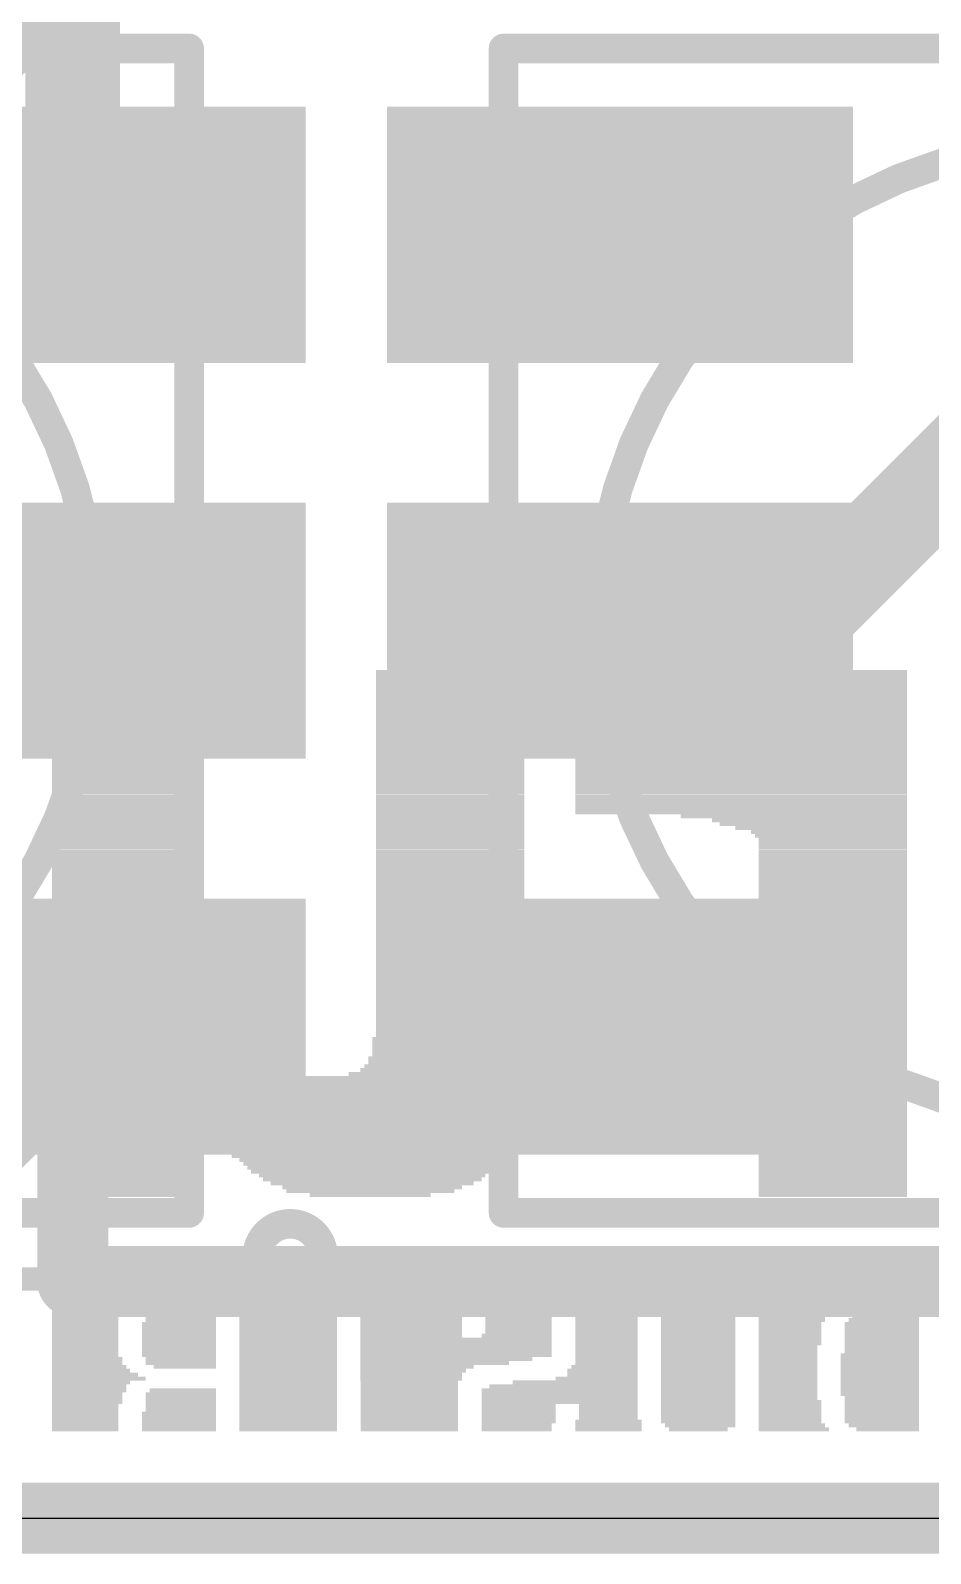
# Model space of a CAD drawing. Extents: x -0.3 to 51.1, y -0.2 to 10.4.
# Drawn here: x 17.69 to 21.56, y -0.15 to 6.39 of the extents above; entities that cross this region are included whole.
import ezdxf

# ---------------------------------------------------------------- set-up
doc = ezdxf.new("R2010")
doc.units = 0
for name, color, linetype in [('1', 12, 'CONTINUOUS'), ('16', 132, 'CONTINUOUS'), ('20', 53, 'CONTINUOUS'), ('21', 40, 'CONTINUOUS'), ('22', 6, 'CONTINUOUS')]:
    doc.layers.add(name, color=color, linetype=linetype)

# ---------------------------------------------------------------- blocks, each defined once
blk = doc.blocks.new('RECT')
blk.add_solid([(-0.5, -0.5), (0.5, -0.5), (-0.5, 0.5), (0.5, 0.5)])

msp = doc.modelspace()

# ---------------------------------------------------------------- linework, layer by layer
at = {"layer": '1'}
for points, const_width in [([(17.875, 5.51), (17.875, 6.858)], 0.4064), ([(17.826, 5.461), (17.875, 5.51)], 0.4064), ([(16.129, 5.461), (17.826, 5.461)], 0.4064), ([(20.955, 3.81), (22.606, 5.461)], 0.4064), ([(20.225, 3.81), (20.955, 3.81)], 0.4064), ([(17.399, 3.81), (17.875, 3.81)], 0.3048), ([(17.875, 2.11), (17.875, 1.016)], 0.3048), ([(17.875, 1.016), (22.733, 1.016)], 0.3048), ([(0, 0), (50.927, 0)], 0.3048)]:
    msp.add_lwpolyline(points, dxfattribs=dict(at, const_width=const_width))
for points, const_width in [([(17.9468, 5.4382, 1), (17.8032, 5.5818)], 0.2032), ([(17.7542, 5.5328, 1), (17.8978, 5.3892)], 0.2032), ([(17.826, 5.3594, 1), (17.826, 5.5626)], 0.2032), ([(17.7734, 5.51, 1), (17.9766, 5.51)], 0.2032), ([(20.225, 3.9116, 1), (20.225, 3.7084)], 0.2032), ([(20.955, 3.7084, 1), (20.955, 3.9116)], 0.2032), ([(17.875, 3.7338, 1), (17.875, 3.8862)], 0.1524), ([(20.8832, 3.8818, 1), (21.0268, 3.7382)], 0.2032), ([(17.9512, 2.11, 1), (17.7988, 2.11)], 0.1524), ([(17.875, 1.0922, 1), (17.875, 0.9398)], 0.1524), ([(17.7988, 1.016, 1), (17.9512, 1.016)], 0.1524)]:
    msp.add_lwpolyline(points, format="xyb", dxfattribs=dict(at, const_width=const_width))
at = {"layer": '16'}
for points, const_width in [([(17.78, 6.604), (16.637, 5.461)], 0.4064), ([(-0.127, 0), (50.927, 0)], 0.254)]:
    msp.add_lwpolyline(points, dxfattribs=dict(at, const_width=const_width))
at = {"layer": '20'}
msp.add_line((0, 0), (50.8, 0), dxfattribs=at)
at = {"layer": '21', "const_width": 0.127}
for points in [[(13.375, 6.31), (18.375, 6.31)], [(18.375, 6.31), (18.375, 2.31)], [(19.725, 6.31), (24.725, 6.31)], [(19.725, 1.31), (19.725, 6.31)], [(17.375, 1.31), (18.375, 2.31)], [(18.375, 2.31), (18.375, 1.31)], [(18.375, 1.31), (17.375, 1.31)], [(23.725, 1.31), (19.725, 1.31)]]:
    msp.add_lwpolyline(points, dxfattribs=at)
at = {"layer": '21'}
for points, const_width in [([(18.4067, 6.31, 1), (18.3433, 6.31)], 0.0635), ([(18.375, 6.2783, 1), (18.375, 6.3418)], 0.0635), ([(19.725, 6.3418, 1), (19.725, 6.2783)], 0.0635), ([(19.7568, 6.31, 1), (19.6933, 6.31)], 0.0635), ([(15.875, 1.71, 1), (15.875, 5.91, 1), (15.875, 1.71)], 0.127), ([(22.225, 1.71, 1), (22.225, 5.91, 1), (22.225, 1.71)], 0.127), ([(18.4067, 2.31, 1), (18.3433, 2.31)], 0.0635), ([(18.3975, 2.2875, 1), (18.3525, 2.3325)], 0.0635), ([(18.3433, 2.31, 1), (18.4067, 2.31)], 0.0635), ([(18.375, 1.2783, 1), (18.375, 1.3417)], 0.0635), ([(19.725, 1.3417, 1), (19.725, 1.2783)], 0.0635), ([(18.3433, 1.31, 1), (18.4067, 1.31)], 0.0635), ([(18.809, 0.9806, 1), (18.809, 1.2634, 1), (18.809, 0.9806)], 0.127), ([(19.6933, 1.31, 1), (19.7568, 1.31)], 0.0635)]:
    msp.add_lwpolyline(points, format="xyb", dxfattribs=dict(at, const_width=const_width))

# ---------------------------------------------------------------- block references
at = {"layer": '1', "xscale": 2, "yscale": 1.1}
for p in [(17.875, 5.51), (20.225, 5.51), (17.875, 3.81), (20.225, 3.81), (17.875, 2.11), (20.225, 2.11)]:
    msp.add_blockref('RECT', p, dxfattribs=at)
at = {"layer": '22', "rotation": 180}
for p, xscale, yscale in [((18.1049, 3.6332), 0.6371, 0.0168), ((18.1049, 3.6165), 0.6371, 0.0167), ((18.1049, 3.5997), 0.6371, 0.0168), ((19.4963, 3.6332), 0.637, 0.0168), ((19.4963, 3.6165), 0.637, 0.0167), ((19.4963, 3.5997), 0.637, 0.0168), ((20.2255, 3.6332), 0.3856, 0.0168), ((20.2339, 3.6165), 0.4024, 0.0167), ((20.2591, 3.5997), 0.4527, 0.0168), ((21.1392, 3.6332), 0.6371, 0.0168), ((21.1392, 3.6165), 0.6371, 0.0167), ((21.1392, 3.5997), 0.6371, 0.0168), ((18.1049, 3.5829), 0.6371, 0.0168), ((18.1049, 3.5662), 0.6371, 0.0167), ((18.1049, 3.5494), 0.6371, 0.0168), ((18.1049, 3.5327), 0.6371, 0.0167), ((19.4963, 3.5829), 0.637, 0.0168), ((19.4963, 3.5662), 0.637, 0.0167), ((19.4963, 3.5494), 0.637, 0.0168), ((19.4963, 3.5327), 0.637, 0.0167), ((20.2758, 3.5829), 0.4862, 0.0168), ((20.2842, 3.5662), 0.5029, 0.0167), ((20.301, 3.5494), 0.5365, 0.0168), ((20.301, 3.5327), 0.5365, 0.0167), ((21.1392, 3.5829), 0.6371, 0.0168), ((21.1392, 3.5662), 0.6371, 0.0167), ((21.1392, 3.5494), 0.6371, 0.0168), ((21.1392, 3.5327), 0.6371, 0.0167), ((18.1049, 3.5159), 0.6371, 0.0168), ((18.1049, 3.4991), 0.6371, 0.0168), ((18.1049, 3.4824), 0.6371, 0.0167), ((18.1049, 3.4656), 0.6371, 0.0168), ((19.4963, 3.5159), 0.637, 0.0168), ((19.4963, 3.4991), 0.637, 0.0168), ((19.4963, 3.4824), 0.637, 0.0167), ((19.4963, 3.4656), 0.637, 0.0168), ((20.3093, 3.5159), 0.5532, 0.0168), ((20.3261, 3.4991), 0.5868, 0.0168), ((20.3345, 3.4824), 0.6035, 0.0167), ((20.3429, 3.4656), 0.6203, 0.0168), ((21.1392, 3.5159), 0.6371, 0.0168), ((21.1392, 3.4991), 0.6371, 0.0168), ((21.1392, 3.4824), 0.6371, 0.0167), ((21.1392, 3.4656), 0.6371, 0.0168), ((18.1049, 3.4488), 0.6371, 0.0168), ((18.1049, 3.4321), 0.6371, 0.0167), ((18.1049, 3.4153), 0.6371, 0.0168), ((18.1049, 3.3985), 0.6371, 0.0168), ((19.4963, 3.4488), 0.637, 0.0168), ((19.4963, 3.4321), 0.637, 0.0167), ((19.4963, 3.4153), 0.637, 0.0168), ((19.4963, 3.3985), 0.637, 0.0168), ((20.3596, 3.4321), 0.6538, 0.0167), ((20.368, 3.4153), 0.6706, 0.0168), ((20.3513, 3.4488), 0.6371, 0.0168), ((20.3764, 3.3985), 0.6873, 0.0168), ((21.1392, 3.4488), 0.6371, 0.0168), ((21.1392, 3.4321), 0.6371, 0.0167), ((21.1392, 3.4153), 0.6371, 0.0168), ((21.1392, 3.3985), 0.6371, 0.0168), ((18.1049, 3.3818), 0.6371, 0.0167), ((18.1049, 3.365), 0.6371, 0.0168), ((18.1049, 3.3482), 0.6371, 0.0168), ((18.1049, 3.3315), 0.6371, 0.0167), ((19.4963, 3.3818), 0.637, 0.0167), ((19.4963, 3.365), 0.637, 0.0168), ((19.4963, 3.3482), 0.637, 0.0168), ((19.4963, 3.3315), 0.637, 0.0167), ((20.4015, 3.3482), 0.7376, 0.0168), ((20.4099, 3.3315), 0.7544, 0.0167), ((20.3848, 3.3818), 0.7041, 0.0167), ((20.3932, 3.365), 0.7209, 0.0168), ((21.1392, 3.3818), 0.6371, 0.0167), ((21.1392, 3.365), 0.6371, 0.0168), ((21.1392, 3.3482), 0.6371, 0.0168), ((21.1392, 3.3315), 0.6371, 0.0167), ((18.1049, 3.3147), 0.6371, 0.0168), ((18.1049, 3.298), 0.6371, 0.0167), ((18.1049, 3.2812), 0.6371, 0.0168), ((18.1049, 3.2644), 0.6371, 0.0168), ((19.4963, 3.3147), 0.637, 0.0168), ((19.4963, 3.298), 0.637, 0.0167), ((19.4963, 3.2812), 0.637, 0.0168), ((19.4963, 3.2644), 0.637, 0.0168), ((20.4183, 3.3147), 0.7712, 0.0168), ((20.7452, 3.298), 1.425, 0.0167), ((20.7452, 3.2812), 1.425, 0.0168), ((20.7452, 3.2644), 1.425, 0.0168), ((21.1392, 3.3147), 0.6371, 0.0168), ((18.1049, 3.2477), 0.6371, 0.0167), ((18.1049, 3.2309), 0.6371, 0.0168), ((18.1049, 3.2141), 0.6371, 0.0168), ((18.1049, 3.1974), 0.6371, 0.0167), ((19.4963, 3.2477), 0.637, 0.0167), ((19.4963, 3.2309), 0.637, 0.0168), ((19.4963, 3.2141), 0.637, 0.0168), ((19.4963, 3.1974), 0.637, 0.0167), ((20.7452, 3.2477), 1.425, 0.0167), ((20.7452, 3.2309), 1.425, 0.0168), ((20.7452, 3.2141), 1.425, 0.0168), ((20.7452, 3.1974), 1.425, 0.0167), ((18.1049, 3.1806), 0.6371, 0.0168), ((18.1049, 3.1638), 0.6371, 0.0168), ((18.1049, 3.1471), 0.6371, 0.0167), ((19.4963, 3.1806), 0.637, 0.0168), ((19.4963, 3.1638), 0.637, 0.0168), ((19.4963, 3.1471), 0.637, 0.0167), ((20.7452, 3.1806), 1.425, 0.0168), ((20.7452, 3.1638), 1.425, 0.0168), ((20.7452, 3.1471), 1.425, 0.0167), ((18.1049, 3.1303), 0.6371, 0.0168), ((18.1049, 3.1136), 0.6371, 0.0167), ((18.1049, 3.0968), 0.6371, 0.0168), ((18.1049, 3.08), 0.6371, 0.0168), ((19.4963, 3.1303), 0.637, 0.0168), ((19.4963, 3.1136), 0.637, 0.0167), ((19.4963, 3.0968), 0.637, 0.0168), ((19.4963, 3.08), 0.637, 0.0168), ((20.7452, 3.1303), 1.425, 0.0168), ((20.7452, 3.1136), 1.425, 0.0167), ((20.7452, 3.0968), 1.425, 0.0168), ((20.7452, 3.08), 1.425, 0.0168), ((18.1049, 3.0633), 0.6371, 0.0167), ((18.1049, 3.0465), 0.6371, 0.0168), ((18.1049, 3.0297), 0.6371, 0.0168), ((18.1049, 3.013), 0.6371, 0.0167), ((19.4963, 3.0633), 0.637, 0.0167), ((19.4963, 3.0465), 0.637, 0.0168), ((19.4963, 3.0297), 0.637, 0.0168), ((19.4963, 3.013), 0.637, 0.0167), ((20.7452, 3.0633), 1.425, 0.0167), ((20.7452, 3.0465), 1.425, 0.0168), ((20.7452, 3.0297), 1.425, 0.0168), ((20.9716, 3.013), 0.9723, 0.0167), ((18.1049, 2.9962), 0.6371, 0.0168), ((18.1049, 2.9794), 0.6371, 0.0168), ((18.1049, 2.9627), 0.6371, 0.0167), ((18.1049, 2.9459), 0.6371, 0.0168), ((19.4963, 2.9962), 0.637, 0.0168), ((19.4963, 2.9794), 0.637, 0.0168), ((19.4963, 2.9627), 0.637, 0.0167), ((19.4963, 2.9459), 0.637, 0.0168), ((21.0386, 2.9962), 0.8382, 0.0168), ((21.0554, 2.9794), 0.8047, 0.0168), ((21.0889, 2.9627), 0.7377, 0.0167), ((21.1224, 2.9459), 0.6706, 0.0168), ((18.1049, 2.9291), 0.6371, 0.0168), ((18.1049, 2.9123), 0.6371, 0.0167), ((18.1049, 2.8956), 0.6371, 0.0168), ((18.1049, 2.8789), 0.6371, 0.0167), ((19.4963, 2.9291), 0.637, 0.0168), ((19.4963, 2.9123), 0.637, 0.0167), ((19.4963, 2.8956), 0.637, 0.0168), ((19.4963, 2.8789), 0.637, 0.0167), ((21.1308, 2.9291), 0.6538, 0.0168), ((21.1392, 2.9123), 0.6371, 0.0167), ((21.1392, 2.8956), 0.6371, 0.0168), ((21.1392, 2.8789), 0.6371, 0.0167), ((18.1049, 2.8621), 0.6371, 0.0168), ((18.1049, 2.8453), 0.6371, 0.0168), ((18.1049, 2.8286), 0.6371, 0.0167), ((18.1049, 2.8118), 0.6371, 0.0168), ((19.4963, 2.8621), 0.637, 0.0168), ((19.4963, 2.8453), 0.637, 0.0168), ((19.4963, 2.8286), 0.637, 0.0167), ((19.4963, 2.8118), 0.637, 0.0168), ((21.1392, 2.8621), 0.6371, 0.0168), ((21.1392, 2.8453), 0.6371, 0.0168), ((21.1392, 2.8286), 0.6371, 0.0167), ((21.1392, 2.8118), 0.6371, 0.0168), ((18.1049, 2.795), 0.6371, 0.0168), ((18.1049, 2.7783), 0.6371, 0.0167), ((18.1049, 2.7615), 0.6371, 0.0168), ((18.1049, 2.7447), 0.6371, 0.0168), ((19.4963, 2.795), 0.637, 0.0168), ((19.4963, 2.7783), 0.637, 0.0167), ((19.4963, 2.7615), 0.637, 0.0168), ((19.4963, 2.7447), 0.637, 0.0168), ((21.1392, 2.795), 0.6371, 0.0168), ((21.1392, 2.7783), 0.6371, 0.0167), ((21.1392, 2.7615), 0.6371, 0.0168), ((21.1392, 2.7447), 0.6371, 0.0168), ((18.1049, 2.728), 0.6371, 0.0167), ((18.1049, 2.7112), 0.6371, 0.0168), ((18.1049, 2.6945), 0.6371, 0.0167), ((18.1049, 2.6777), 0.6371, 0.0168), ((19.4963, 2.728), 0.637, 0.0167), ((19.4963, 2.7112), 0.637, 0.0168), ((19.4963, 2.6945), 0.637, 0.0167), ((19.4963, 2.6777), 0.637, 0.0168), ((21.1392, 2.728), 0.6371, 0.0167), ((21.1392, 2.7112), 0.6371, 0.0168), ((21.1392, 2.6945), 0.6371, 0.0167), ((21.1392, 2.6777), 0.6371, 0.0168), ((18.1049, 2.6609), 0.6371, 0.0168), ((18.1049, 2.6442), 0.6371, 0.0167), ((18.1049, 2.6274), 0.6371, 0.0168), ((18.1049, 2.6106), 0.6371, 0.0168), ((19.4963, 2.6609), 0.637, 0.0168), ((19.4963, 2.6442), 0.637, 0.0167), ((19.4963, 2.6274), 0.637, 0.0168), ((19.4963, 2.6106), 0.637, 0.0168), ((21.1392, 2.6609), 0.6371, 0.0168), ((21.1392, 2.6442), 0.6371, 0.0167), ((21.1392, 2.6274), 0.6371, 0.0168), ((21.1392, 2.6106), 0.6371, 0.0168), ((18.1049, 2.5939), 0.6371, 0.0167), ((18.1049, 2.5771), 0.6371, 0.0168), ((18.1049, 2.5603), 0.6371, 0.0168), ((18.1049, 2.5436), 0.6371, 0.0167), ((19.4963, 2.5939), 0.637, 0.0167), ((19.4963, 2.5771), 0.637, 0.0168), ((19.4963, 2.5603), 0.637, 0.0168), ((19.4963, 2.5436), 0.637, 0.0167), ((21.1392, 2.5939), 0.6371, 0.0167), ((21.1392, 2.5771), 0.6371, 0.0168), ((21.1392, 2.5603), 0.6371, 0.0168), ((21.1392, 2.5436), 0.6371, 0.0167), ((18.1049, 2.5268), 0.6371, 0.0168), ((18.1049, 2.51), 0.6371, 0.0168), ((18.1049, 2.4933), 0.6371, 0.0167), ((19.4963, 2.5268), 0.637, 0.0168), ((19.4963, 2.51), 0.637, 0.0168), ((19.4963, 2.4933), 0.637, 0.0167), ((21.1392, 2.5268), 0.6371, 0.0168), ((21.1392, 2.51), 0.6371, 0.0168), ((21.1392, 2.4933), 0.6371, 0.0167), ((18.1049, 2.4765), 0.6371, 0.0168), ((18.1049, 2.4598), 0.6371, 0.0167), ((18.1049, 2.443), 0.6371, 0.0168), ((18.1049, 2.4262), 0.6371, 0.0168), ((19.4963, 2.4765), 0.637, 0.0168), ((19.4963, 2.4598), 0.637, 0.0167), ((19.4963, 2.443), 0.637, 0.0168), ((19.4963, 2.4262), 0.637, 0.0168), ((21.1392, 2.4765), 0.6371, 0.0168), ((21.1392, 2.4598), 0.6371, 0.0167), ((21.1392, 2.443), 0.6371, 0.0168), ((21.1392, 2.4262), 0.6371, 0.0168), ((18.1049, 2.4095), 0.6371, 0.0167), ((18.1049, 2.3927), 0.6371, 0.0168), ((18.1049, 2.3759), 0.6371, 0.0168), ((18.1049, 2.3592), 0.6371, 0.0167), ((19.4963, 2.4095), 0.637, 0.0167), ((19.4963, 2.3927), 0.637, 0.0168), ((19.4963, 2.3759), 0.637, 0.0168), ((19.4963, 2.3592), 0.637, 0.0167), ((21.1392, 2.4095), 0.6371, 0.0167), ((21.1392, 2.3927), 0.6371, 0.0168), ((21.1392, 2.3759), 0.6371, 0.0168), ((21.1392, 2.3592), 0.6371, 0.0167), ((18.1049, 2.3424), 0.6371, 0.0168), ((18.1049, 2.3256), 0.6371, 0.0168), ((18.1049, 2.3089), 0.6371, 0.0167), ((18.1049, 2.2921), 0.6371, 0.0168), ((19.4963, 2.3424), 0.637, 0.0168), ((19.4963, 2.3256), 0.637, 0.0168), ((19.4963, 2.3089), 0.637, 0.0167), ((19.4963, 2.2921), 0.637, 0.0168), ((21.1392, 2.3424), 0.6371, 0.0168), ((21.1392, 2.3256), 0.6371, 0.0168), ((21.1392, 2.3089), 0.6371, 0.0167), ((21.1392, 2.2921), 0.6371, 0.0168), ((18.1049, 2.2753), 0.6371, 0.0167), ((18.1049, 2.2586), 0.6371, 0.0168), ((18.1049, 2.2418), 0.6371, 0.0168), ((18.1049, 2.225), 0.6371, 0.0167), ((19.4963, 2.2753), 0.637, 0.0167), ((19.4963, 2.2586), 0.637, 0.0168), ((19.4963, 2.2418), 0.637, 0.0168), ((19.4963, 2.225), 0.637, 0.0167), ((21.1392, 2.2753), 0.6371, 0.0167), ((21.1392, 2.2586), 0.6371, 0.0168), ((21.1392, 2.2418), 0.6371, 0.0168), ((21.1392, 2.225), 0.6371, 0.0167), ((18.1049, 2.2083), 0.6371, 0.0168), ((18.1049, 2.1915), 0.6371, 0.0168), ((18.1049, 2.1747), 0.6371, 0.0167), ((18.1049, 2.158), 0.6371, 0.0168), ((19.4963, 2.2083), 0.637, 0.0168), ((19.4963, 2.1915), 0.637, 0.0168), ((19.4963, 2.1747), 0.637, 0.0167), ((19.4963, 2.158), 0.637, 0.0168), ((21.1392, 2.2083), 0.6371, 0.0168), ((21.1392, 2.1915), 0.6371, 0.0168), ((21.1392, 2.1747), 0.6371, 0.0167), ((21.1392, 2.158), 0.6371, 0.0168), ((18.1049, 2.1412), 0.6371, 0.0168), ((18.1049, 2.1244), 0.6371, 0.0167), ((18.1049, 2.1077), 0.6371, 0.0168), ((18.1049, 2.0909), 0.6371, 0.0168), ((19.4963, 2.1412), 0.637, 0.0168), ((19.4963, 2.1244), 0.637, 0.0167), ((19.4963, 2.1077), 0.637, 0.0168), ((19.4963, 2.0909), 0.637, 0.0168), ((21.1392, 2.1412), 0.6371, 0.0168), ((21.1392, 2.1244), 0.6371, 0.0167), ((21.1392, 2.1077), 0.6371, 0.0168), ((21.1392, 2.0909), 0.6371, 0.0168), ((18.1049, 2.0741), 0.6371, 0.0167), ((18.1049, 2.0574), 0.6371, 0.0168), ((18.1049, 2.0407), 0.6371, 0.0167), ((18.1049, 2.0239), 0.6371, 0.0168), ((19.4879, 2.0574), 0.6538, 0.0168), ((19.4879, 2.0407), 0.6538, 0.0167), ((19.4879, 2.0239), 0.6538, 0.0168), ((19.4963, 2.0741), 0.637, 0.0167), ((21.1392, 2.0741), 0.6371, 0.0167), ((21.1392, 2.0574), 0.6371, 0.0168), ((21.1392, 2.0407), 0.6371, 0.0167), ((21.1392, 2.0239), 0.6371, 0.0168), ((18.1132, 1.9736), 0.6538, 0.0168), ((18.1049, 2.0071), 0.6371, 0.0168), ((18.1049, 1.9904), 0.6371, 0.0167), ((18.1384, 1.9568), 0.7041, 0.0168), ((19.4795, 1.9736), 0.6706, 0.0168), ((19.4795, 1.9568), 0.6706, 0.0168), ((19.4879, 2.0071), 0.6538, 0.0168), ((19.4879, 1.9904), 0.6538, 0.0167), ((21.1392, 2.0071), 0.6371, 0.0168), ((21.1392, 1.9904), 0.6371, 0.0167), ((21.1392, 1.9736), 0.6371, 0.0168), ((21.1392, 1.9568), 0.6371, 0.0168), ((18.1886, 1.9233), 0.8047, 0.0168), ((18.2222, 1.9065), 0.8718, 0.0168), ((18.8006, 1.8898), 2.0285, 0.0167), ((18.1552, 1.9401), 0.7377, 0.0167), ((19.4376, 1.9065), 0.7544, 0.0168), ((19.4627, 1.9233), 0.7041, 0.0168), ((19.4712, 1.9401), 0.6873, 0.0167), ((21.1392, 1.9401), 0.6371, 0.0167), ((21.1392, 1.9233), 0.6371, 0.0168), ((21.1392, 1.9065), 0.6371, 0.0168), ((21.1392, 1.8898), 0.6371, 0.0167), ((18.8006, 1.873), 2.0285, 0.0168), ((18.7921, 1.8563), 2.0117, 0.0167), ((18.7921, 1.8395), 2.0117, 0.0168), ((18.7921, 1.8227), 2.0117, 0.0168), ((21.1392, 1.873), 0.6371, 0.0168), ((21.1392, 1.8563), 0.6371, 0.0167), ((21.1392, 1.8395), 0.6371, 0.0168), ((21.1392, 1.8227), 0.6371, 0.0168), ((18.7921, 1.806), 2.0117, 0.0167), ((18.7921, 1.7892), 2.0117, 0.0168), ((18.7921, 1.7724), 2.0117, 0.0168), ((21.1392, 1.806), 0.6371, 0.0167), ((21.1392, 1.7892), 0.6371, 0.0168), ((21.1392, 1.7724), 0.6371, 0.0168), ((18.7921, 1.7557), 2.0117, 0.0167), ((18.7921, 1.7389), 2.0117, 0.0168), ((18.7921, 1.7221), 2.0117, 0.0168), ((18.7838, 1.7054), 1.995, 0.0167), ((21.1392, 1.7557), 0.6371, 0.0167), ((21.1392, 1.7389), 0.6371, 0.0168), ((21.1392, 1.7221), 0.6371, 0.0168), ((21.1392, 1.7054), 0.6371, 0.0167), ((18.7838, 1.6886), 1.995, 0.0168), ((18.7838, 1.6718), 1.995, 0.0168), ((18.1049, 1.6551), 0.6371, 0.0167), ((18.1049, 1.6383), 0.6371, 0.0168), ((19.1107, 1.6551), 1.3412, 0.0167), ((19.1107, 1.6383), 1.3076, 0.0168), ((21.1392, 1.6886), 0.6371, 0.0168), ((21.1392, 1.6718), 0.6371, 0.0168), ((21.1392, 1.6551), 0.6371, 0.0167), ((21.1392, 1.6383), 0.6371, 0.0168), ((18.1049, 1.6216), 0.6371, 0.0167), ((18.1049, 1.6048), 0.6371, 0.0168), ((18.1049, 1.588), 0.6371, 0.0168), ((18.1049, 1.5713), 0.6371, 0.0167), ((19.1274, 1.6216), 1.2741, 0.0167), ((19.1191, 1.6048), 1.2573, 0.0168), ((19.1359, 1.588), 1.2237, 0.0168), ((19.1359, 1.5713), 1.1903, 0.0167), ((21.1392, 1.6216), 0.6371, 0.0167), ((21.1392, 1.6048), 0.6371, 0.0168), ((21.1392, 1.588), 0.6371, 0.0168), ((21.1392, 1.5713), 0.6371, 0.0167), ((18.1049, 1.5545), 0.6371, 0.0168), ((18.1049, 1.5377), 0.6371, 0.0168), ((18.1049, 1.521), 0.6371, 0.0167), ((18.1049, 1.5042), 0.6371, 0.0168), ((19.1442, 1.5545), 1.1735, 0.0168), ((19.1526, 1.5377), 1.1232, 0.0168), ((19.1526, 1.521), 1.0896, 0.0167), ((19.1526, 1.5042), 1.0562, 0.0168), ((21.1392, 1.5545), 0.6371, 0.0168), ((21.1392, 1.5377), 0.6371, 0.0168), ((21.1392, 1.521), 0.6371, 0.0167), ((21.1392, 1.5042), 0.6371, 0.0168), ((18.1049, 1.4874), 0.6371, 0.0168), ((18.1049, 1.4707), 0.6371, 0.0167), ((18.1049, 1.4539), 0.6371, 0.0168), ((18.1049, 1.4372), 0.6371, 0.0167), ((19.1526, 1.4874), 1.0226, 0.0168), ((19.161, 1.4707), 0.9724, 0.0167), ((19.161, 1.4539), 0.9388, 0.0168), ((19.161, 1.4372), 0.8718, 0.0167), ((21.1392, 1.4874), 0.6371, 0.0168), ((21.1392, 1.4707), 0.6371, 0.0167), ((21.1392, 1.4539), 0.6371, 0.0168), ((21.1392, 1.4372), 0.6371, 0.0167), ((18.1049, 1.4204), 0.6371, 0.0168), ((18.1049, 1.4036), 0.6371, 0.0168), ((18.1049, 1.3869), 0.6371, 0.0167), ((19.161, 1.4204), 0.7712, 0.0168), ((19.1526, 1.4036), 0.7208, 0.0168), ((19.1527, 1.3869), 0.5197, 0.0167), ((21.1392, 1.4204), 0.6371, 0.0168), ((21.1392, 1.4036), 0.6371, 0.0168), ((21.1392, 1.3869), 0.6371, 0.0167), ((22.606, 1.0683), 13.998, 0.0168), ((22.606, 1.0515), 13.998, 0.0167), ((22.606, 1.0348), 13.998, 0.0168), ((22.606, 1.0181), 13.998, 0.0167), ((22.606, 1.0013), 13.998, 0.0168), ((22.606, 0.9845), 13.998, 0.0168), ((17.9791, 0.9677), 0.3856, 0.0167), ((17.9624, 0.951), 0.3521, 0.0168), ((17.9456, 0.9175), 0.3186, 0.0167), ((17.954, 0.9342), 0.3353, 0.0168), ((18.6916, 0.9677), 0.2012, 0.0167), ((18.6916, 0.951), 0.2012, 0.0168), ((18.6916, 0.9342), 0.2012, 0.0168), ((18.6916, 0.9175), 0.2012, 0.0167), ((19.4879, 0.9677), 0.285, 0.0167), ((19.4712, 0.951), 0.2515, 0.0168), ((19.4627, 0.9342), 0.2347, 0.0168), ((19.4544, 0.9175), 0.2179, 0.0167), ((20.1165, 0.9677), 0.3688, 0.0167), ((20.1333, 0.951), 0.3352, 0.0168), ((20.1501, 0.9342), 0.3017, 0.0168), ((20.1585, 0.9175), 0.2849, 0.0167), ((20.5608, 0.9677), 0.3185, 0.0167), ((20.5608, 0.951), 0.3185, 0.0168), ((20.5608, 0.9342), 0.3185, 0.0168), ((20.5608, 0.9175), 0.3185, 0.0167), ((21.0134, 0.951), 0.3856, 0.0168), ((21.0386, 0.9677), 0.4359, 0.0167), ((20.9967, 0.9342), 0.3521, 0.0168), ((20.9799, 0.9175), 0.3185, 0.0167), ((17.9456, 0.9007), 0.3186, 0.0168), ((17.9372, 0.8839), 0.3018, 0.0168), ((17.9288, 0.8672), 0.285, 0.0167), ((17.9288, 0.8504), 0.285, 0.0168), ((18.3395, 0.8672), 0.3017, 0.0167), ((18.3395, 0.8504), 0.3017, 0.0168), ((18.6916, 0.9007), 0.2012, 0.0168), ((18.6916, 0.8839), 0.2012, 0.0168), ((18.8006, 0.8672), 0.4191, 0.0167), ((18.8006, 0.8504), 0.4191, 0.0168), ((19.3286, 0.8672), 0.4359, 0.0167), ((19.3286, 0.8504), 0.4359, 0.0168), ((19.446, 0.9007), 0.2012, 0.0168), ((19.446, 0.8839), 0.2012, 0.0168), ((19.7897, 0.8672), 0.2849, 0.0167), ((19.7897, 0.8504), 0.2849, 0.0168), ((20.1585, 0.9007), 0.2849, 0.0168), ((20.1668, 0.8839), 0.2682, 0.0168), ((20.1668, 0.8672), 0.2682, 0.0167), ((20.1668, 0.8504), 0.2682, 0.0168), ((20.5608, 0.9007), 0.3185, 0.0168), ((20.5608, 0.8839), 0.3185, 0.0168), ((20.5608, 0.8672), 0.3185, 0.0167), ((20.5608, 0.8504), 0.3185, 0.0168), ((20.9715, 0.9007), 0.3018, 0.0168), ((20.9715, 0.8839), 0.3018, 0.0168), ((20.9631, 0.8672), 0.285, 0.0167), ((20.9631, 0.8504), 0.285, 0.0168), ((21.3571, 0.8504), 0.3018, 0.0168), ((21.3655, 0.8672), 0.285, 0.0167), ((17.9288, 0.8336), 0.285, 0.0168), ((17.9288, 0.8169), 0.285, 0.0167), ((17.9288, 0.8001), 0.285, 0.0168), ((17.9288, 0.7833), 0.285, 0.0167), ((18.3312, 0.8336), 0.3185, 0.0168), ((18.3312, 0.8169), 0.3185, 0.0167), ((18.3312, 0.8001), 0.3185, 0.0168), ((18.3312, 0.7833), 0.3185, 0.0167), ((18.8006, 0.8336), 0.4191, 0.0168), ((18.8006, 0.8169), 0.4191, 0.0167), ((18.8006, 0.8001), 0.4191, 0.0168), ((18.8006, 0.7833), 0.4191, 0.0167), ((19.3286, 0.8336), 0.4359, 0.0168), ((19.3286, 0.8169), 0.4359, 0.0167), ((19.3286, 0.8001), 0.4359, 0.0168), ((19.3286, 0.7833), 0.4359, 0.0167), ((19.7813, 0.7833), 0.3017, 0.0167), ((19.7897, 0.8336), 0.2849, 0.0168), ((19.7897, 0.8169), 0.2849, 0.0167), ((19.7897, 0.8001), 0.2849, 0.0168), ((20.1668, 0.8336), 0.2682, 0.0168), ((20.1668, 0.8169), 0.2682, 0.0167), ((20.1668, 0.8001), 0.2682, 0.0168), ((20.1668, 0.7833), 0.2682, 0.0167), ((20.5608, 0.8336), 0.3185, 0.0168), ((20.5608, 0.8169), 0.3185, 0.0167), ((20.5608, 0.8001), 0.3185, 0.0168), ((20.5608, 0.7833), 0.3185, 0.0167), ((20.9548, 0.8336), 0.2683, 0.0168), ((20.9548, 0.8169), 0.2683, 0.0167), ((20.9548, 0.8001), 0.2683, 0.0168), ((20.9548, 0.7833), 0.2683, 0.0167), ((21.3487, 0.8336), 0.3186, 0.0168), ((21.3487, 0.8169), 0.3186, 0.0167), ((21.3487, 0.8001), 0.3186, 0.0168), ((21.3487, 0.7833), 0.3186, 0.0167), ((17.9288, 0.7666), 0.285, 0.0168), ((17.9288, 0.7498), 0.285, 0.0168), ((17.9288, 0.7331), 0.285, 0.0167), ((17.9288, 0.7163), 0.285, 0.0168), ((18.3312, 0.7666), 0.3185, 0.0168), ((18.3312, 0.7498), 0.3185, 0.0168), ((18.3312, 0.7331), 0.3185, 0.0167), ((18.3312, 0.7163), 0.3185, 0.0168), ((18.8006, 0.7666), 0.4191, 0.0168), ((18.8006, 0.7498), 0.4191, 0.0168), ((18.8006, 0.7331), 0.4191, 0.0167), ((18.8006, 0.7163), 0.4191, 0.0168), ((19.5214, 0.7666), 0.8214, 0.0168), ((19.5214, 0.7498), 0.8214, 0.0168), ((19.5214, 0.7331), 0.8214, 0.0167), ((19.5214, 0.7163), 0.8214, 0.0168), ((20.1668, 0.7666), 0.2682, 0.0168), ((20.1668, 0.7498), 0.2682, 0.0168), ((20.1668, 0.7331), 0.2682, 0.0167), ((20.1668, 0.7163), 0.2682, 0.0168), ((20.5608, 0.7666), 0.3185, 0.0168), ((20.5608, 0.7498), 0.3185, 0.0168), ((20.5608, 0.7331), 0.3185, 0.0167), ((20.5608, 0.7163), 0.3185, 0.0168), ((20.9548, 0.7666), 0.2683, 0.0168), ((20.9548, 0.7498), 0.2683, 0.0168), ((20.9464, 0.7331), 0.2515, 0.0167), ((20.9464, 0.7163), 0.2515, 0.0168), ((21.3487, 0.7666), 0.3186, 0.0168), ((21.3487, 0.7498), 0.3186, 0.0168), ((21.3487, 0.7331), 0.3186, 0.0167), ((21.3487, 0.7163), 0.3186, 0.0168), ((17.9288, 0.6995), 0.285, 0.0168), ((17.9372, 0.6828), 0.3018, 0.0167), ((17.9372, 0.666), 0.3018, 0.0168), ((17.9456, 0.6492), 0.3186, 0.0168), ((18.3312, 0.6995), 0.3185, 0.0168), ((18.3395, 0.6828), 0.3017, 0.0167), ((18.3395, 0.666), 0.3017, 0.0168), ((18.3563, 0.6492), 0.2682, 0.0168), ((18.8006, 0.6995), 0.4191, 0.0168), ((18.8006, 0.6828), 0.4191, 0.0167), ((18.8006, 0.666), 0.4191, 0.0168), ((18.8006, 0.6492), 0.4191, 0.0168), ((19.5214, 0.6995), 0.8214, 0.0168), ((19.4795, 0.6828), 0.7376, 0.0167), ((19.4292, 0.666), 0.637, 0.0168), ((19.3538, 0.6492), 0.4862, 0.0168), ((20.1585, 0.6492), 0.2849, 0.0168), ((20.1668, 0.6995), 0.2682, 0.0168), ((20.1668, 0.6828), 0.2682, 0.0167), ((20.1668, 0.666), 0.2682, 0.0168), ((20.5608, 0.6995), 0.3185, 0.0168), ((20.5608, 0.6828), 0.3185, 0.0167), ((20.5608, 0.666), 0.3185, 0.0168), ((20.5608, 0.6492), 0.3185, 0.0168), ((20.9464, 0.6995), 0.2515, 0.0168), ((20.9464, 0.6828), 0.2515, 0.0167), ((20.9464, 0.666), 0.2515, 0.0168), ((20.9464, 0.6492), 0.2515, 0.0168), ((21.3404, 0.6995), 0.3353, 0.0168), ((21.3404, 0.6828), 0.3353, 0.0167), ((21.3404, 0.666), 0.3353, 0.0168), ((21.3404, 0.6492), 0.3353, 0.0168), ((17.9708, 0.6157), 0.3689, 0.0168), ((17.9875, 0.5989), 0.4024, 0.0167), ((17.954, 0.6325), 0.3353, 0.0167), ((17.954, 0.5822), 0.3353, 0.0168), ((18.8006, 0.6325), 0.4191, 0.0167), ((18.8006, 0.6157), 0.4191, 0.0168), ((18.8006, 0.5989), 0.4191, 0.0167), ((18.8006, 0.5822), 0.4191, 0.0168), ((19.337, 0.6325), 0.4526, 0.0167), ((19.3286, 0.6157), 0.4359, 0.0168), ((19.3286, 0.5989), 0.4359, 0.0167), ((19.3203, 0.5822), 0.4191, 0.0168), ((20.0327, 0.5822), 0.5364, 0.0168), ((20.1249, 0.5989), 0.352, 0.0167), ((20.1501, 0.6325), 0.3017, 0.0167), ((20.1501, 0.6157), 0.3017, 0.0168), ((20.5608, 0.6325), 0.3185, 0.0167), ((20.5608, 0.6157), 0.3185, 0.0168), ((20.5608, 0.5989), 0.3185, 0.0167), ((20.5608, 0.5822), 0.3185, 0.0168), ((20.9464, 0.6325), 0.2515, 0.0167), ((20.9464, 0.6157), 0.2515, 0.0168), ((20.9464, 0.5989), 0.2515, 0.0167), ((20.9464, 0.5822), 0.2515, 0.0168), ((21.3404, 0.6325), 0.3353, 0.0167), ((21.3404, 0.6157), 0.3353, 0.0168), ((21.3404, 0.5989), 0.3353, 0.0167), ((21.3404, 0.5822), 0.3353, 0.0168), ((17.9456, 0.5654), 0.3186, 0.0168), ((17.9456, 0.5486), 0.3186, 0.0167), ((17.9372, 0.5319), 0.3018, 0.0168), ((17.9372, 0.5151), 0.3018, 0.0168), ((18.3395, 0.5319), 0.3017, 0.0168), ((18.3395, 0.5151), 0.3017, 0.0168), ((18.3479, 0.5486), 0.285, 0.0167), ((18.8006, 0.5654), 0.4191, 0.0168), ((18.8006, 0.5486), 0.4191, 0.0167), ((18.8006, 0.5319), 0.4191, 0.0168), ((18.8006, 0.5151), 0.4191, 0.0168), ((19.3203, 0.5654), 0.4191, 0.0168), ((19.3203, 0.5486), 0.4191, 0.0167), ((19.3203, 0.5319), 0.4191, 0.0168), ((19.3203, 0.5151), 0.4191, 0.0168), ((19.9657, 0.5486), 0.6705, 0.0167), ((19.9657, 0.5319), 0.6705, 0.0168), ((19.9657, 0.5151), 0.6705, 0.0168), ((19.9824, 0.5654), 0.637, 0.0168), ((20.5608, 0.5654), 0.3185, 0.0168), ((20.5608, 0.5486), 0.3185, 0.0167), ((20.5608, 0.5319), 0.3185, 0.0168), ((20.5608, 0.5151), 0.3185, 0.0168), ((20.9464, 0.5654), 0.2515, 0.0168), ((20.9464, 0.5486), 0.2515, 0.0167), ((20.9464, 0.5319), 0.2515, 0.0168), ((20.9464, 0.5151), 0.2515, 0.0168), ((21.3404, 0.5654), 0.3353, 0.0168), ((21.3404, 0.5486), 0.3353, 0.0167), ((21.3404, 0.5319), 0.3353, 0.0168), ((21.3487, 0.5151), 0.3186, 0.0168), ((17.9372, 0.4984), 0.3018, 0.0167), ((17.9288, 0.4816), 0.285, 0.0168), ((17.9288, 0.4648), 0.285, 0.0168), ((18.3395, 0.4984), 0.3017, 0.0167), ((18.3395, 0.4816), 0.3017, 0.0168), ((18.3395, 0.4648), 0.3017, 0.0168), ((18.8006, 0.4984), 0.4191, 0.0167), ((18.8006, 0.4816), 0.4191, 0.0168), ((18.8006, 0.4648), 0.4191, 0.0168), ((19.3203, 0.4984), 0.4191, 0.0167), ((19.3203, 0.4816), 0.4191, 0.0168), ((19.3203, 0.4648), 0.4191, 0.0168), ((19.9657, 0.4984), 0.6705, 0.0167), ((19.7897, 0.4816), 0.3185, 0.0168), ((19.7897, 0.4648), 0.3185, 0.0168), ((20.1752, 0.4816), 0.2514, 0.0168), ((20.1752, 0.4648), 0.2514, 0.0168), ((20.5608, 0.4984), 0.3185, 0.0167), ((20.5608, 0.4816), 0.3185, 0.0168), ((20.5608, 0.4648), 0.3185, 0.0168), ((20.9548, 0.4984), 0.2683, 0.0167), ((20.9548, 0.4816), 0.2683, 0.0168), ((20.9548, 0.4648), 0.2683, 0.0168), ((21.3487, 0.4984), 0.3186, 0.0167), ((21.3487, 0.4816), 0.3186, 0.0168), ((21.3487, 0.4648), 0.3186, 0.0168), ((17.9288, 0.4481), 0.285, 0.0167), ((17.9288, 0.4313), 0.285, 0.0168), ((17.9288, 0.4145), 0.285, 0.0168), ((17.9288, 0.3977), 0.285, 0.0167), ((18.3312, 0.4481), 0.3185, 0.0167), ((18.3312, 0.4313), 0.3185, 0.0168), ((18.3312, 0.4145), 0.3185, 0.0168), ((18.3312, 0.3977), 0.3185, 0.0167), ((18.8006, 0.4481), 0.4191, 0.0167), ((18.8006, 0.4313), 0.4191, 0.0168), ((18.8006, 0.4145), 0.4191, 0.0168), ((18.8006, 0.3977), 0.4191, 0.0167), ((19.3203, 0.4481), 0.4191, 0.0167), ((19.3203, 0.4313), 0.4191, 0.0168), ((19.3203, 0.4145), 0.4191, 0.0168), ((19.3203, 0.3977), 0.4191, 0.0167), ((19.7897, 0.4481), 0.3185, 0.0167), ((19.7897, 0.4313), 0.3185, 0.0168), ((19.7897, 0.4145), 0.3185, 0.0168), ((19.7813, 0.3977), 0.3017, 0.0167), ((20.1752, 0.4145), 0.285, 0.0168), ((20.1752, 0.3977), 0.285, 0.0167), ((20.1752, 0.4481), 0.2514, 0.0167), ((20.1752, 0.4313), 0.2514, 0.0168), ((20.5608, 0.4481), 0.3185, 0.0167), ((20.5608, 0.4313), 0.3185, 0.0168), ((20.5608, 0.4145), 0.3185, 0.0168), ((20.5692, 0.3977), 0.3017, 0.0167), ((20.9631, 0.3977), 0.285, 0.0167), ((20.9548, 0.4481), 0.2683, 0.0167), ((20.9548, 0.4313), 0.2683, 0.0168), ((20.9548, 0.4145), 0.2683, 0.0168), ((21.3487, 0.4481), 0.3186, 0.0167), ((21.3487, 0.4313), 0.3186, 0.0168), ((21.3487, 0.4145), 0.3186, 0.0168), ((21.3571, 0.3977), 0.3018, 0.0167), ((17.9288, 0.381), 0.285, 0.0168), ((18.3312, 0.381), 0.3185, 0.0168), ((18.8006, 0.381), 0.4191, 0.0168), ((19.3203, 0.381), 0.4191, 0.0168), ((19.7813, 0.381), 0.3017, 0.0168), ((20.1752, 0.381), 0.285, 0.0168), ((20.5608, 0.381), 0.2514, 0.0168), ((20.9715, 0.381), 0.3018, 0.0168), ((21.3739, 0.381), 0.2683, 0.0168)]:
    msp.add_blockref('RECT', p, dxfattribs=dict(at, xscale=xscale, yscale=yscale))

doc.saveas('drawing.dxf')
